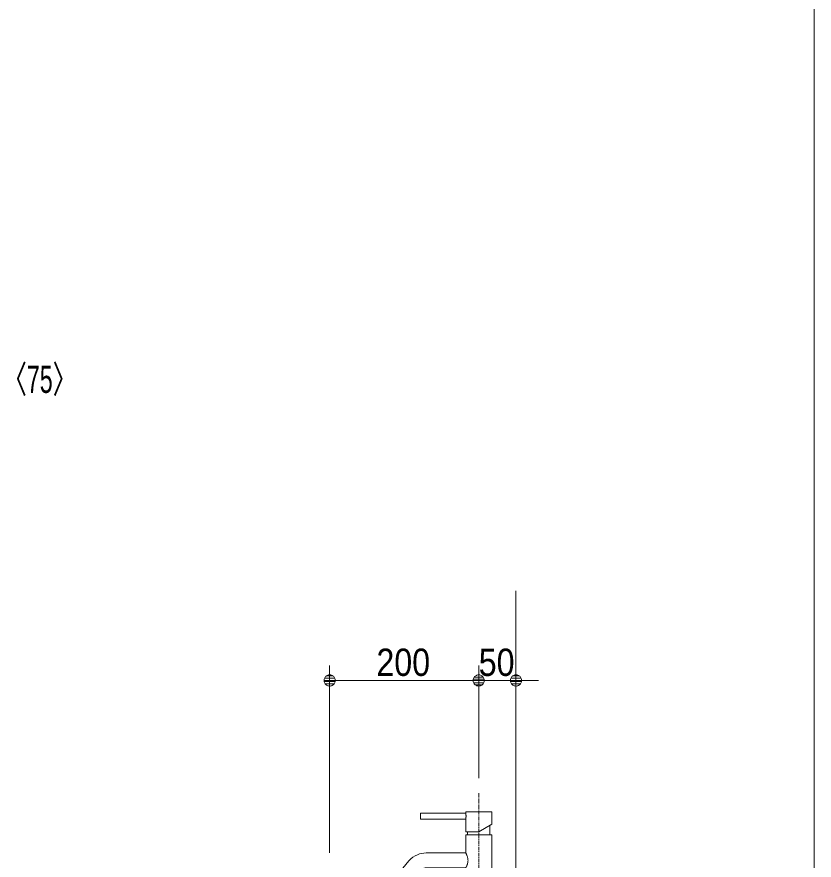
# Model space of a CAD drawing. Units: millimetres, scale not verified. Extents: x -6062 to 6062, y -3045 to 3045.
# Drawn here: x -1387 to -318, y -1131 to 0 of the extents above; entities that cross this region are included whole.
import ezdxf
from ezdxf.enums import TextEntityAlignment as Align

# ---------------------------------------------------------------- set-up
doc = ezdxf.new("R2010")
doc.units = ezdxf.units.MM
doc.header["$LTSCALE"] = 20
doc.linetypes.add('CHAIN1', pattern=[8, 5, -1, 1, -1])
doc.linetypes.add('DASHED1', pattern=[1.8, 1.2, -0.6])
for name, color, linetype, lineweight in [('0-0_1図面枠', 7, 'Continuous', 9), ('0-1_2寸法-1', 7, 'Continuous', 9), ('0-2_0', 7, 'Continuous', 9), ('0-3_2寸法-2', 7, 'Continuous', 9), ('0-4_5ボウル・キャビネット', 7, 'Continuous', 9), ('0-7_4給排水', 7, 'Continuous', 9)]:
    doc.layers.add(name, color=color, linetype=linetype, lineweight=lineweight)
doc.styles.add('ＭＳ Ｐゴシック', font='')
doc.styles.get('ＭＳ Ｐゴシック').set_extended_font_data('MS PGothic')

# ---------------------------------------------------------------- blocks, each defined once
blk = doc.blocks.new('_Dot')
at = {"layer": '0-2_0'}
for p, q in [((-10, 0), (-20, 0)), ((9.78, 2), (-9.78, 2)), ((7.99, 6), (-7.99, 6)), ((9.16, -3.98), (-9.16, -3.98)), ((6, -7.98), (-6, -7.98))]:
    blk.add_line(p, q, dxfattribs=at)
for points in [[(10, 0), (9.92, 1.25), (9.69, 2.49), (9.3, 3.68), (8.76, 4.82), (8.09, 5.88), (7.29, 6.85), (6.37, 7.71), (5.36, 8.44), (4.26, 9.05), (3.09, 9.51), (1.87, 9.82), (0.63, 9.98), (-0.63, 9.98), (-1.87, 9.82), (-3.09, 9.51), (-4.26, 9.05), (-5.36, 8.44), (-6.37, 7.71), (-7.29, 6.85), (-8.09, 5.88), (-8.76, 4.82), (-9.3, 3.68), (-9.69, 2.49), (-9.92, 1.25), (-10, 0), (0, 0)], [(-10, 0), (-9.92, -1.25), (-9.69, -2.49), (-9.3, -3.68), (-8.76, -4.82), (-8.09, -5.88), (-7.29, -6.85), (-6.37, -7.71), (-5.36, -8.44), (-4.26, -9.05), (-3.09, -9.51), (-1.87, -9.82), (-0.63, -9.98), (0.63, -9.98), (1.87, -9.82), (3.09, -9.51), (4.26, -9.05), (5.36, -8.44), (6.37, -7.71), (7.29, -6.85), (8.09, -5.88), (8.76, -4.82), (9.3, -3.68), (9.69, -2.49), (9.92, -1.25), (10, 0), (0, 0)]]:
    blk.add_lwpolyline(points, close=True, dxfattribs=at)
blk = doc.blocks.new('止水栓_側面')
at = {"layer": '0-7_4給排水', "linetype": 'CHAIN1'}
blk.add_line((-3010, 0), (1000, 0), dxfattribs=at)
at = {"layer": '0-7_4給排水'}
blk.add_lwpolyline([(-900, 1200), (-900, 600), (-1200, 600), (-1200, 1200)], dxfattribs=at)
for points in [[(-1950, 660), (-1850, 660), (-1850, 300), (-1950, 300)], [(-1330, 600), (-770, 600), (-770, 360), (-1330, 360)], [(-200, 600), (0, 600), (0, -600), (-200, -600)], [(-1450, -300), (-2010, -300), (-2010, 300), (-1450, 300)], [(-1450, 240), (-1430, 240), (-1430, -240), (-1450, -240)], [(-1430, 298), (-200, 298), (-200, -298), (-1430, -298)], [(-1250, 360), (-850, 360), (-850, 298), (-1250, 298)]]:
    blk.add_lwpolyline(points, close=True, dxfattribs=at)
blk = doc.blocks.new('グループ-23')
at = {"layer": '0-7_4給排水', "linetype": 'CHAIN1'}
for p, q in [((20400, -24600), (20400, -20820)), ((20157.3, -28865.7), (20252.7, -28334.3))]:
    blk.add_line(p, q, dxfattribs=at)
at = {"layer": '0-7_4給排水'}
for p, q in [((20700, -21686.8), (20700, -21940)), ((20100, -21860), (20100, -21940)), ((18577.8, -23204), (18271.4, -22946.9))]:
    blk.add_line(p, q, dxfattribs=at)
for points in [[(18840, -21520), (20050, -21520), (20050, -21860), (20400, -21860), (20749.9, -21658), (20750, -21320), (20050, -21320), (20050, -21360), (18840, -21360)], [(20880, -24100), (19920, -24100), (19920, -24040), (20880, -24040)]]:
    blk.add_lwpolyline(points, close=True, dxfattribs=at)
for points in [[(20050, -21360), (20050.1, -21360.4), (20050.4, -21361.6), (20050.8, -21363.6), (20051.4, -21366.4), (20052.1, -21369.8), (20052.9, -21374), (20053.8, -21378.7), (20054.7, -21384.1), (20055.6, -21389.9), (20056.5, -21396.2), (20057.3, -21402.9), (20057.9, -21409.9), (20058.5, -21417.2), (20058.9, -21424.7), (20059.2, -21432.3), (20059.3, -21440), (20059.2, -21444), (20059.2, -21448.1), (20058.9, -21456.1), (20058.4, -21463.9), (20057.8, -21471.4), (20057.1, -21478.5), (20056.3, -21485.3), (20055.4, -21491.5), (20054.5, -21497.3), (20053.6, -21502.4), (20052.7, -21507), (20052, -21510.9), (20051.3, -21514.2), (20050.7, -21516.7), (20050.3, -21518.5), (20050.1, -21519.6), (20050, -21520)], [(20750, -24040), (20750, -23707.2), (20750, -21940), (20050, -21940), (20050, -22428), (18986.5, -22428), (18927.4, -22430.9), (18868.9, -22439.7), (18811.5, -22454.1), (18755.8, -22474.2), (18693.4, -22504.5), (18634.9, -22541.9), (18579.4, -22587.3), (18528.6, -22640.3), (18526.9, -22642.3), (18029.7, -23234.9), (18336.1, -23492), (18833.3, -22899.5), (18849.7, -22882.1), (18868.1, -22866.9), (18888.1, -22853.9), (18909.6, -22843.4), (18928.2, -22836.7), (18947.3, -22831.9), (18966.8, -22829), (18986.5, -22828), (20050, -22828), (20050, -23726.9), (20050, -24040)], [(20050, -22428), (20050.6, -22429), (20052.3, -22432.1), (20055.1, -22437.2), (20058.9, -22444.1), (20063.5, -22452.7), (20068.7, -22462.9), (20074.3, -22474.6), (20080.3, -22487.6), (20086.3, -22501.8), (20092.1, -22517.2), (20097.7, -22533.7), (20102.7, -22551.2), (20106.9, -22569.6), (20110.1, -22588.8), (20112.1, -22608.5), (20112.8, -22628.5), (20112, -22648.6), (20109.9, -22668.5), (20106.6, -22687.7), (20102.3, -22706.3), (20097.2, -22723.9), (20091.5, -22740.5), (20085.6, -22755.9), (20079.5, -22770.1), (20073.6, -22783), (20068, -22794.4), (20062.9, -22804.4), (20058.5, -22812.7), (20054.9, -22819.3), (20052.2, -22824.1), (20050.6, -22827.1), (20050, -22828)]]:
    blk.add_lwpolyline(points, dxfattribs=at)
at = {"layer": '0-7_4給排水', "linetype": 'CHAIN1'}
for points in [[(20400, -26679.9), (20400, -26506.7), (20400, -26000), (20400, -24100)], [(20010, -31200), (20010, -30693.3), (20010, -30520.1)]]:
    blk.add_lwpolyline(points, dxfattribs=at)
for centre, start, end in [((11036.2, -26679.9), 349.82382, 0), ((29373.8, -30520.1), 169.82382, 180)]:
    blk.add_arc(centre, 9363.8, start, end, dxfattribs=at)
at = {"layer": '0-7_4給排水'}
blk.add_blockref('止水栓_側面', (21060, -31800), dxfattribs=at)
blk = doc.blocks.new('グループ-36')
at = {"layer": '0-4_5ボウル・キャビネット'}
blk.add_line((12020, -27640), (12020, -30740), dxfattribs=at)
at = {"layer": '0-4_5ボウル・キャビネット', "linetype": 'DASHED1'}
for p, q in [((21060, -27600), (21060, -36900)), ((12420, -28980), (13860, -28980)), ((14160, -28980), (19960, -28980)), ((12420, -31680), (13860, -31680)), ((14160, -31680), (19960, -31680)), ((12420, -33840), (16860, -33840)), ((17160, -33840), (19960, -33840)), ((12420, -36540), (16860, -36540)), ((17160, -36540), (19960, -36540)), ((12460, -36900), (21400, -36900)), ((12460, -36900), (12460, -37300))]:
    blk.add_line(p, q, dxfattribs=at)
at = {"layer": '0-4_5ボウル・キャビネット'}
for points in [[(11400, -26600), (21400, -26600), (21400, -27600), (11400, -27600)], [(11420, -27640), (12020, -27640), (12020, -27980), (11420, -27980)], [(12060, -27600), (21400, -27600), (21400, -37300), (12060, -37300)], [(11420, -28260), (12020, -28260), (12020, -28600), (11420, -28600)], [(11420, -28880), (12020, -28880), (12020, -29220), (11420, -29220)], [(11420, -29500), (12020, -29500), (12020, -29840), (11420, -29840)], [(11420, -30120), (12020, -30120), (12020, -30460), (11420, -30460)], [(11420, -30740), (12020, -30740), (12020, -31080), (11420, -31080)], [(11420, -31360), (12020, -31360), (12020, -31700), (11420, -31700)], [(11420, -31980), (12020, -31980), (12020, -32320), (11420, -32320)], [(11420, -32580), (12020, -32580), (12020, -32920), (11420, -32920)], [(11420, -33200), (12020, -33200), (12020, -33540), (11420, -33540)], [(11420, -33820), (12020, -33820), (12020, -34160), (11420, -34160)], [(11420, -34440), (12020, -34440), (12020, -34780), (11420, -34780)], [(11420, -35060), (12020, -35060), (12020, -35400), (11420, -35400)], [(11420, -35680), (12020, -35680), (12020, -36020), (11420, -36020)], [(11420, -36300), (12020, -36300), (12020, -36640), (11420, -36640)], [(11420, -36920), (12020, -36920), (12020, -37260), (11420, -37260)], [(12750, -37300), (13450, -37300), (13450, -40400), (12750, -40400)], [(20450, -37300), (21150, -37300), (21150, -40400), (20450, -40400)]]:
    blk.add_lwpolyline(points, close=True, dxfattribs=at)
for points in [[(12060, -32320), (12020, -32320), (12020, -27640), (12060, -27640)], [(11000, -28040), (12020, -28040), (12020, -28200), (11000, -28200)], [(12060, -32580), (12020, -32580), (12020, -37260), (12060, -37260)], [(11000, -32980), (12020, -32980), (12020, -33140), (11000, -33140)]]:
    blk.add_lwpolyline(points, dxfattribs=at)
at = {"layer": '0-4_5ボウル・キャビネット', "linetype": 'DASHED1'}
for points in [[(12060, -32320), (12420, -32320), (12420, -27640), (12060, -27640)], [(12060, -37260), (12420, -37260), (12420, -32580), (12060, -32580)]]:
    blk.add_lwpolyline(points, dxfattribs=at)
for points in [[(12480, -27600), (12880, -27600), (12880, -28600), (12480, -28600)], [(13860, -28980), (14160, -28980), (14160, -31680), (13860, -31680)], [(19960, -28980), (20260, -28980), (20260, -31680), (19960, -31680)], [(12480, -31860), (12800, -31860), (12800, -33060), (12480, -33060)], [(16860, -33840), (17160, -33840), (17160, -36540), (16860, -36540)], [(19960, -33840), (20260, -33840), (20260, -36540), (19960, -36540)]]:
    blk.add_lwpolyline(points, close=True, dxfattribs=at)
at = {"layer": '0-4_5ボウル・キャビネット'}
for centre in [(10940, -28120), (10940, -33060)]:
    blk.add_circle(centre, 100, dxfattribs=at)
blk = doc.blocks.new('グループ-37')
at = {"layer": '0-4_5ボウル・キャビネット'}
for p, q in [((21400, -40400), (21400, -15400)), ((9400, -40400), (21400, -40400))]:
    blk.add_line(p, q, dxfattribs=at)
at = {"layer": '0-4_5ボウル・キャビネット', "linetype": 'CHAIN1'}
for p, q in [((22400, -28600), (20400, -28600)), ((22400, -36300), (20400, -36300))]:
    blk.add_line(p, q, dxfattribs=at)
at = {"layer": '0-4_5ボウル・キャビネット'}
blk.add_blockref('グループ-36', (0, 0), dxfattribs=at)

msp = doc.modelspace()

# ---------------------------------------------------------------- linework, layer by layer
at = {"layer": '0-0_1図面枠'}
msp.add_line((-317.5, 1750), (-317.5, -2420), dxfattribs=at)
at = {"layer": '0-1_2寸法-1'}
for p, q in [((-967.5, -1121), (-967.5, -870)), ((-767.5, -1021), (-767.5, -870)), ((-767.5, -1021), (-767.5, -870)), ((-717.5, -1021), (-717.5, -870)), ((-952.49, -890), (-782.51, -890)), ((-782.51, -890), (-797.51, -890)), ((-717.5, -890), (-767.5, -890)), ((-702.49, -890), (-687.49, -890))]:
    msp.add_line(p, q, dxfattribs=at)

# ---------------------------------------------------------------- block references
at = {"layer": '0-1_2寸法-1', "xscale": 0.7503418, "yscale": 0.7503418, "rotation": 180}
for p in [(-967.5, -890), (-717.5, -890)]:
    msp.add_blockref('_Dot', p, dxfattribs=at)
at = {"layer": '0-1_2寸法-1', "xscale": 0.7503418, "yscale": 0.7503418}
msp.add_blockref('_Dot', (-767.5, -890), dxfattribs=at)
msp.add_blockref('_Dot', (-767.5, -890), dxfattribs=at)
at = {"layer": '0-4_5ボウル・キャビネット', "xscale": 0.05, "yscale": 0.05}
msp.add_blockref('グループ-37', (-1787.5, 0), dxfattribs=at)
at = {"layer": '0-7_4給排水', "xscale": 0.05, "yscale": 0.05}
msp.add_blockref('グループ-23', (-1787.5, 0), dxfattribs=at)

# ---------------------------------------------------------------- texts
at = {"layer": '0-1_2寸法-1', "style": 'ＭＳ Ｐゴシック', "width": 0.9}
for s, p in [('200', (-904.78, -894.96)), ('50', (-767.48, -894.96))]:
    msp.add_text(s, height=36.66, dxfattribs=at).set_placement(p, align=Align.BOTTOM_LEFT)
at = {"layer": '0-3_2寸法-2', "style": 'ＭＳ Ｐゴシック', "width": 0.65}
msp.add_text('〈75〉', height=36.66, dxfattribs=at).set_placement((-1406.26, -515.31), align=Align.BOTTOM_LEFT)

doc.saveas('drawing.dxf')
